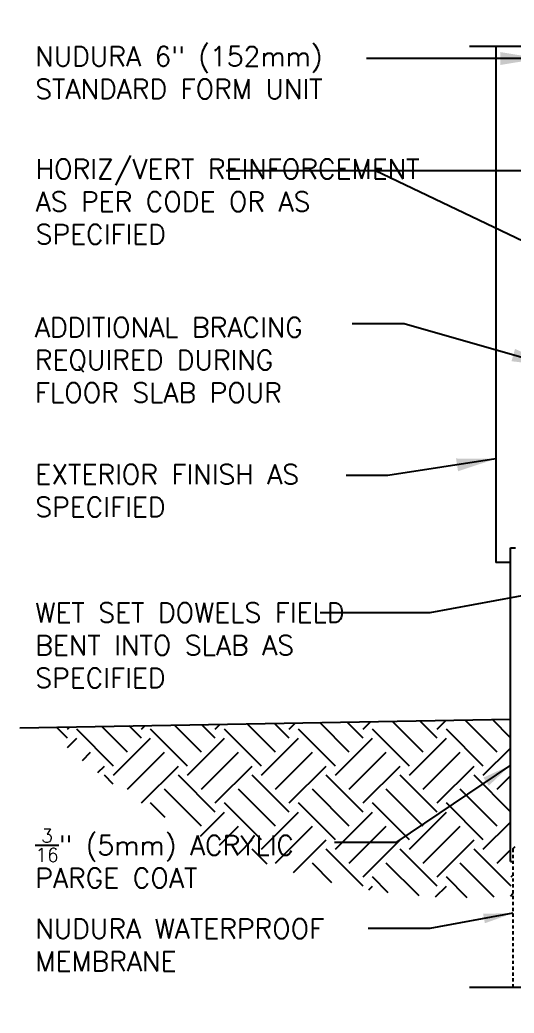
# Model space of a CAD drawing. Header units: inches. Extents: x 172.4 to 224.4, y 27.6 to 96.9.
# Drawn here: x 172.35 to 191.26, y 58.89 to 96.89 of the extents above; entities that cross this region are included whole.
import ezdxf

# ---------------------------------------------------------------- set-up
doc = ezdxf.new("R2010")
doc.units = ezdxf.units.IN
doc.header["$LTSCALE"] = 0.5
doc.header["$MEASUREMENT"] = 0
doc.linetypes.add('DASHED2', pattern=[0.375, 0.25, -0.125])
for name, color, linetype in [('HATCH', 12, 'Continuous'), ('LINE50', 5, 'Continuous'), ('LINE9', 9, 'Continuous'), ('TEXT', 4, 'Continuous')]:
    doc.layers.add(name, color=color, linetype=linetype)
doc.styles.add('DIM', font='romans.shx', dxfattribs={"width": 0.7})
doc.styles.add('ROMANS', font='romans.shx', dxfattribs={"height": 0.75})
doc.dimstyles.new('ext_12', dxfattribs={"dimscale": 12, "dimtxt": 0.09375, "dimasz": 0.09375, "dimexe": 0.09375, "dimexo": 0.0625, "dimgap": 0.0625, "dimtad": 1, "dimdec": 1, "dimzin": 3, "dimdsep": 46, "dimlunit": 4, "dimtxsty": 'DIM', "dimcen": 0.09, "dimdle": 0.09375, "dimclrt": 4, "dimadec": 0, "dimazin": 0, "dimtfac": 1, "dimtdec": 1, "dimtmove": 2, "dimatfit": 3, "dimfxl": 1, "dimfrac": 2, "dimtolj": 1, "dimtzin": 0, "dimarcsym": 0})
doc.dimstyles.new('ext_8', dxfattribs={"dimscale": 8, "dimtxt": 0.09375, "dimasz": 0.09375, "dimexe": 0.09375, "dimexo": 0.0625, "dimgap": 0.0625, "dimtad": 1, "dimdec": 1, "dimzin": 3, "dimdsep": 46, "dimlunit": 4, "dimtxsty": 'DIM', "dimcen": 0.09, "dimdle": 0.09375, "dimclrt": 4, "dimadec": 0, "dimazin": 0, "dimtfac": 1, "dimtdec": 1, "dimtmove": 2, "dimatfit": 3, "dimfxl": 1, "dimfrac": 2, "dimtolj": 1, "dimtzin": 0, "dimarcsym": 0})

msp = doc.modelspace()

# ---------------------------------------------------------------- hatches: boundary and pattern name
at = {"layer": 'HATCH'}
h = msp.add_hatch(dxfattribs=at)
h.set_pattern_fill('EARTH', color=256, scale=8, angle=45, style=0)
h.set_pattern_definition([(45, (1.639, -60.3535), (2e-16, 2.828427), [2, -2]), (45, (1.1087, -59.8232), (2e-16, 2.828427), [2, -2]), (45, (0.5783, -59.2929), (2e-16, 2.828427), [2, -2]), (135, (0.5783, -58.9393), (-2.828427, 4e-16), [2, -2]), (135, (1.1087, -58.409), (-2.828427, 4e-16), [2, -2]), (135, (1.639, -57.8787), (-2.828427, 4e-16), [2, -2])])
h.paths.add_polyline_path([(191.124, 70.129), (173.337, 69.818, 0.215358), (191.217, 63.375), (191.217, 64.688), (191.124, 64.688)])
h.paths.add_polyline_path([(172.755, 63.51), (184.159, 63.51), (184.159, 66.11), (172.755, 66.11)], flags=9)

# ---------------------------------------------------------------- linework, layer by layer
msp.add_line((191.124, 76.688), (191.124, 76.688))
at = {"layer": 'LINE50'}
msp.add_line((172.355, 69.801), (191.124, 70.129), dxfattribs=at)
at = {"layer": 'LINE9'}
for p, q in [((190.561, 95.888), (190.561, 76.129)), ((191.124, 64.688), (191.124, 76.688)), ((191.124, 76.688), (191.311, 76.688)), ((191.124, 76.129), (190.561, 76.129)), ((191.124, 64.688), (191.217, 64.688))]:
    msp.add_line(p, q, dxfattribs=at)
at = {"layer": 'LINE9', "linetype": 'DASHED2'}
for q in [(191.311, 65.263), (191.217, 59.888)]:
    msp.add_line((191.217, 65.17), q, dxfattribs=at)
at = {"layer": 'LINE9'}
for points in [[(189.561, 95.888), (195.936, 95.888), (196.936, 94.888), (196.936, 96.888), (197.936, 95.888), (203.561, 95.888)], [(189.561, 59.888), (195.936, 59.888), (196.936, 58.888), (196.936, 60.888), (197.936, 59.888), (203.561, 59.888)]]:
    msp.add_lwpolyline(points, dxfattribs=at)

# ---------------------------------------------------------------- texts
at = {"layer": 'TEXT', "char_height": 0.75, "attachment_point": 4, "style": 'ROMANS'}
for s, insert, width in [('NUDURA 6" (152mm) STANDARD FORM UNIT', (172.941, 94.864), 13.9131), ('HORIZ/VERT REINFORCEMENT AS PER CODE OR AS SPECIFIED', (172.957, 89.936), 16.22436), ('ADDITIONAL BRACING REQUIRED DURING FLOOR SLAB POUR', (172.927, 83.874), 12.17415), ('EXTERIOR FINISH AS SPECIFIED', (172.943, 78.872), 13.18701), ('WET SET DOWELS FIELD BENT INTO SLAB AS SPECIFIED', (172.943, 72.961), 13.18701), ('\\A1;{\\H0.7x;\\S3/16;}" (5mm) ACRYLIC PARGE COAT', (172.943, 64.81), 12.36492), ('{\\H1x;NUDURA WATERPROOF MEMBRANE}', (172.943, 61.494), 13.69006)]:
    msp.add_mtext(s, dxfattribs=dict(at, insert=insert, width=width))

# ---------------------------------------------------------------- leaders
at = {"layer": 'TEXT'}
for points, override in [([(192.24, 95.409), (185.614, 95.409)], {"dimasz": 0.1875, "dimtad": 0}), ([(196.936, 91.115), (180.25, 91.115)], {"dimasz": 0.1875, "dimtad": 0}), ([(197.069, 85.793), (185.961, 91.115)], {"dimasz": 0.1875, "dimgap": 0.0625, "dimtad": 0}), ([(192.674, 83.652), (187.062, 85.26), (185.065, 85.26)], {"dimasz": 0.1875, "dimtad": 0}), ([(190.561, 80.095), (186.437, 79.452), (184.835, 79.452)], {"dimasz": 0.1875, "dimtad": 0}), ([(196.444, 75.762), (188.038, 74.202), (183.84, 74.202)], {"dimasz": 0.1875, "dimtad": 0})]:
    msp.add_leader(points, dimstyle='ext_8', override=override, dxfattribs=at)
for points in [[(191.124, 68.373), (186.743, 65.42), (184.387, 65.42)], [(191.217, 62.713), (188.039, 62.126), (185.684, 62.126)]]:
    msp.add_leader(points, dimstyle='ext_12', dxfattribs=at)

doc.saveas('drawing.dxf')
